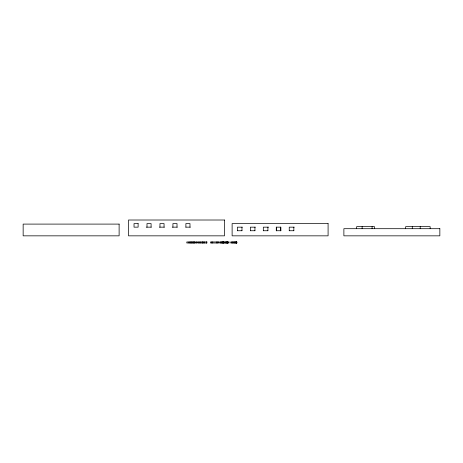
<?xml version="1.0" encoding="UTF-8"?>
<svg xmlns="http://www.w3.org/2000/svg" width="463" height="463" viewBox="0 0 463 463"><rect width="100%" height="100%" fill="white"/><g stroke="black" fill="none" stroke-linecap="round" stroke-linejoin="round"><path stroke-width="0.69" d="M146.25 227.159L151.303 227.159M159.411 227.159L164.423 227.159M172.265 227.159L177.271 227.159M185.796 227.159L190.339 227.159M242.369 227.159L237.374 227.159L237.374 230.777M255.368 227.159L250.344 227.159L250.344 230.777M268.581 227.159L263.308 227.159L263.308 230.777M294.242 227.159L289.242 227.159L289.242 230.777M237.374 230.736L241.97 230.736M250.344 230.736L254.939 230.736M263.308 230.736L267.903 230.736M276.278 230.736L280.867 230.736M289.242 230.736L293.837 230.736M236.819 241.964L230.707 241.964L230.707 242.988L236.819 242.988L236.819 241.964L236.761 242.988M430.15 228.693L430.15 226.65L405.646 226.65L405.646 228.693M420.196 226.65L420.196 228.693M412.284 226.65L412.284 228.693M374.509 228.693L374.509 226.65L356.643 226.65L356.643 228.693M372.084 226.65L372.084 228.693M362.13 226.65L362.13 228.693M293.837 227.159L293.837 230.777M280.867 230.777L280.867 227.159L276.278 227.159L276.278 230.777M280.613 227.159L280.613 230.777M276.533 227.159L276.533 230.777M267.903 227.159L267.903 230.777M254.939 227.159L254.939 230.777M241.97 227.159L241.97 230.777M236.639 241.964L236.599 242.988M236.425 241.964L236.425 242.988M236.327 241.964L236.327 242.988M235.945 241.964L235.945 242.988M235.482 241.964L235.482 242.988M234.961 241.964L234.961 242.988M234.382 241.964L234.382 242.988M233.746 241.964L233.746 242.988M232.791 241.964L232.791 242.988M231.934 241.964L231.934 242.988M227.761 241.964L227.761 242.988M227.559 241.964L227.559 242.988M227.402 241.964L227.402 242.988M227.188 241.964L227.188 242.988M226.905 241.964L226.905 242.988M226.534 241.964L226.534 242.988M226.147 241.964L226.147 242.988M225.724 241.964L225.724 242.988M224.856 241.964L224.844 242.988M223.588 241.964L223.629 242.988M223.426 241.964L223.426 242.988M223.27 241.964L223.27 242.988M223.056 241.964L223.056 242.988M222.772 241.964L222.772 242.988M222.402 241.964L222.402 242.988M221.997 241.964L221.997 242.988M221.569 241.964L221.569 242.988M220.718 241.964L220.718 242.988M217.309 241.964L217.309 242.988M216.429 241.964L216.429 242.988M212.72 241.964L212.72 242.988M211.84 241.964L211.84 242.988M204.42 241.964L204.42 242.988M203.193 241.964L203.193 242.988M202.366 241.964L202.366 242.988M202.157 241.964L202.157 242.988M200.172 241.964L200.172 242.988M198.945 241.964L198.945 242.988M197.018 241.964L197.018 242.988M195.791 241.964L195.791 242.988M193.922 241.964L193.922 242.988M193.291 241.964L193.291 242.988M192.475 241.964L192.475 242.988M191.734 241.964L191.734 242.988M190.982 241.964L190.982 242.988M190.119 241.964L190.119 242.988M189.98 227.159L189.98 223.588L185.894 223.588L185.894 227.159M189.043 241.964L189.043 242.988M177.016 227.177L177.016 223.588L172.93 223.588L172.93 227.177M164.047 227.159L164.047 223.588L159.966 223.588L159.966 227.159M151.083 227.159L151.083 223.588L146.997 223.588L146.997 227.159M224.491 220.012L128.517 220.012L128.517 235.841L224.491 235.841L224.491 220.012M138.113 223.588L134.033 223.588L134.033 227.159L138.113 227.159L138.113 223.588M328.088 223.588L232.119 223.588L232.119 235.841L328.088 235.841L328.088 223.588M119.118 224.098L23.15 224.098L23.15 235.841L119.118 235.841L119.118 224.098M439.85 228.693L343.882 228.693L343.882 235.841L439.85 235.841L439.85 228.693M194.46 241.964L186.803 241.964L186.803 242.988L194.46 242.988L194.46 241.964M197.099 241.964L195.704 241.964L195.704 242.988L197.099 242.988L197.099 241.964M206.897 241.964L198.118 241.964L198.118 242.988L206.897 242.988L206.897 241.964M218.675 241.964L210.538 241.964L210.538 242.988L218.675 242.988L218.675 241.964M228.988 241.964L219.497 241.964L219.497 242.988L228.988 242.988L228.988 241.964M206.411 242.988L206.411 241.964L206.365 242.988M194.333 242.988L194.333 241.964L194.327 242.988"/></g></svg>
